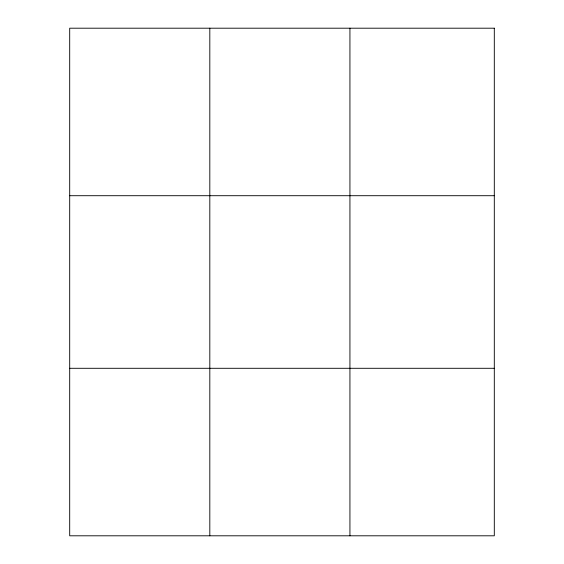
<?xml version="1.0" encoding="UTF-8"?>
<svg xmlns="http://www.w3.org/2000/svg" width="564" height="564" viewBox="0 0 564 564"><rect width="100%" height="100%" fill="white"/><g stroke="black" fill="none" stroke-linecap="round" stroke-linejoin="round"><path stroke-width="0.85" d="M209.815 28.2L209.815 535.8M349.934 28.2L349.934 535.8M69.696 195.708L494.304 195.708M69.696 368.292L494.304 368.292M494.304 28.2L494.304 535.8L69.696 535.8L69.696 28.2L494.304 28.2"/></g></svg>
